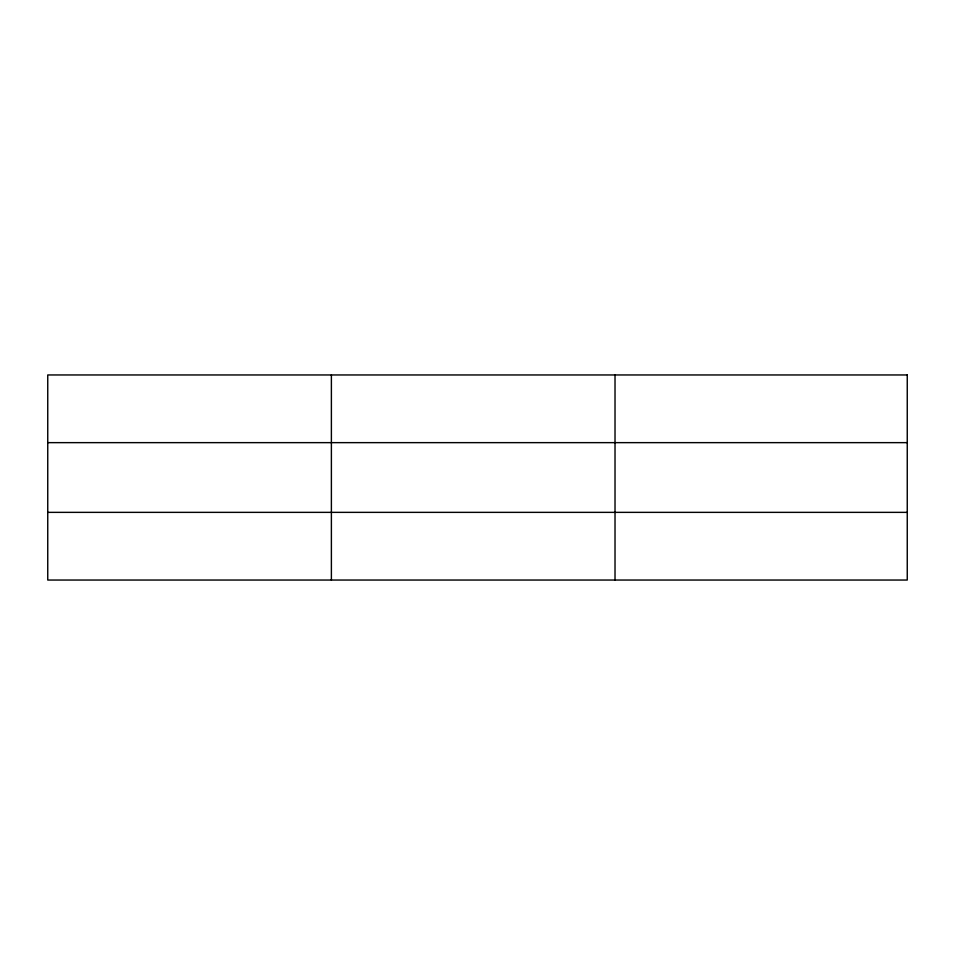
<?xml version="1.0" encoding="UTF-8"?>
<svg xmlns="http://www.w3.org/2000/svg" width="955" height="955" viewBox="0 0 955 955"><rect width="100%" height="100%" fill="white"/><g stroke="black" fill="none" stroke-linecap="round" stroke-linejoin="round"><path stroke-width="1.43" d="M331.385 580.043L331.385 374.957M615.02 580.043L615.02 374.957M47.75 442.643L907.25 442.643M47.75 512.358L907.25 512.358M907.25 374.957L47.75 374.957L47.75 580.043L907.25 580.043L907.25 374.957"/></g></svg>
